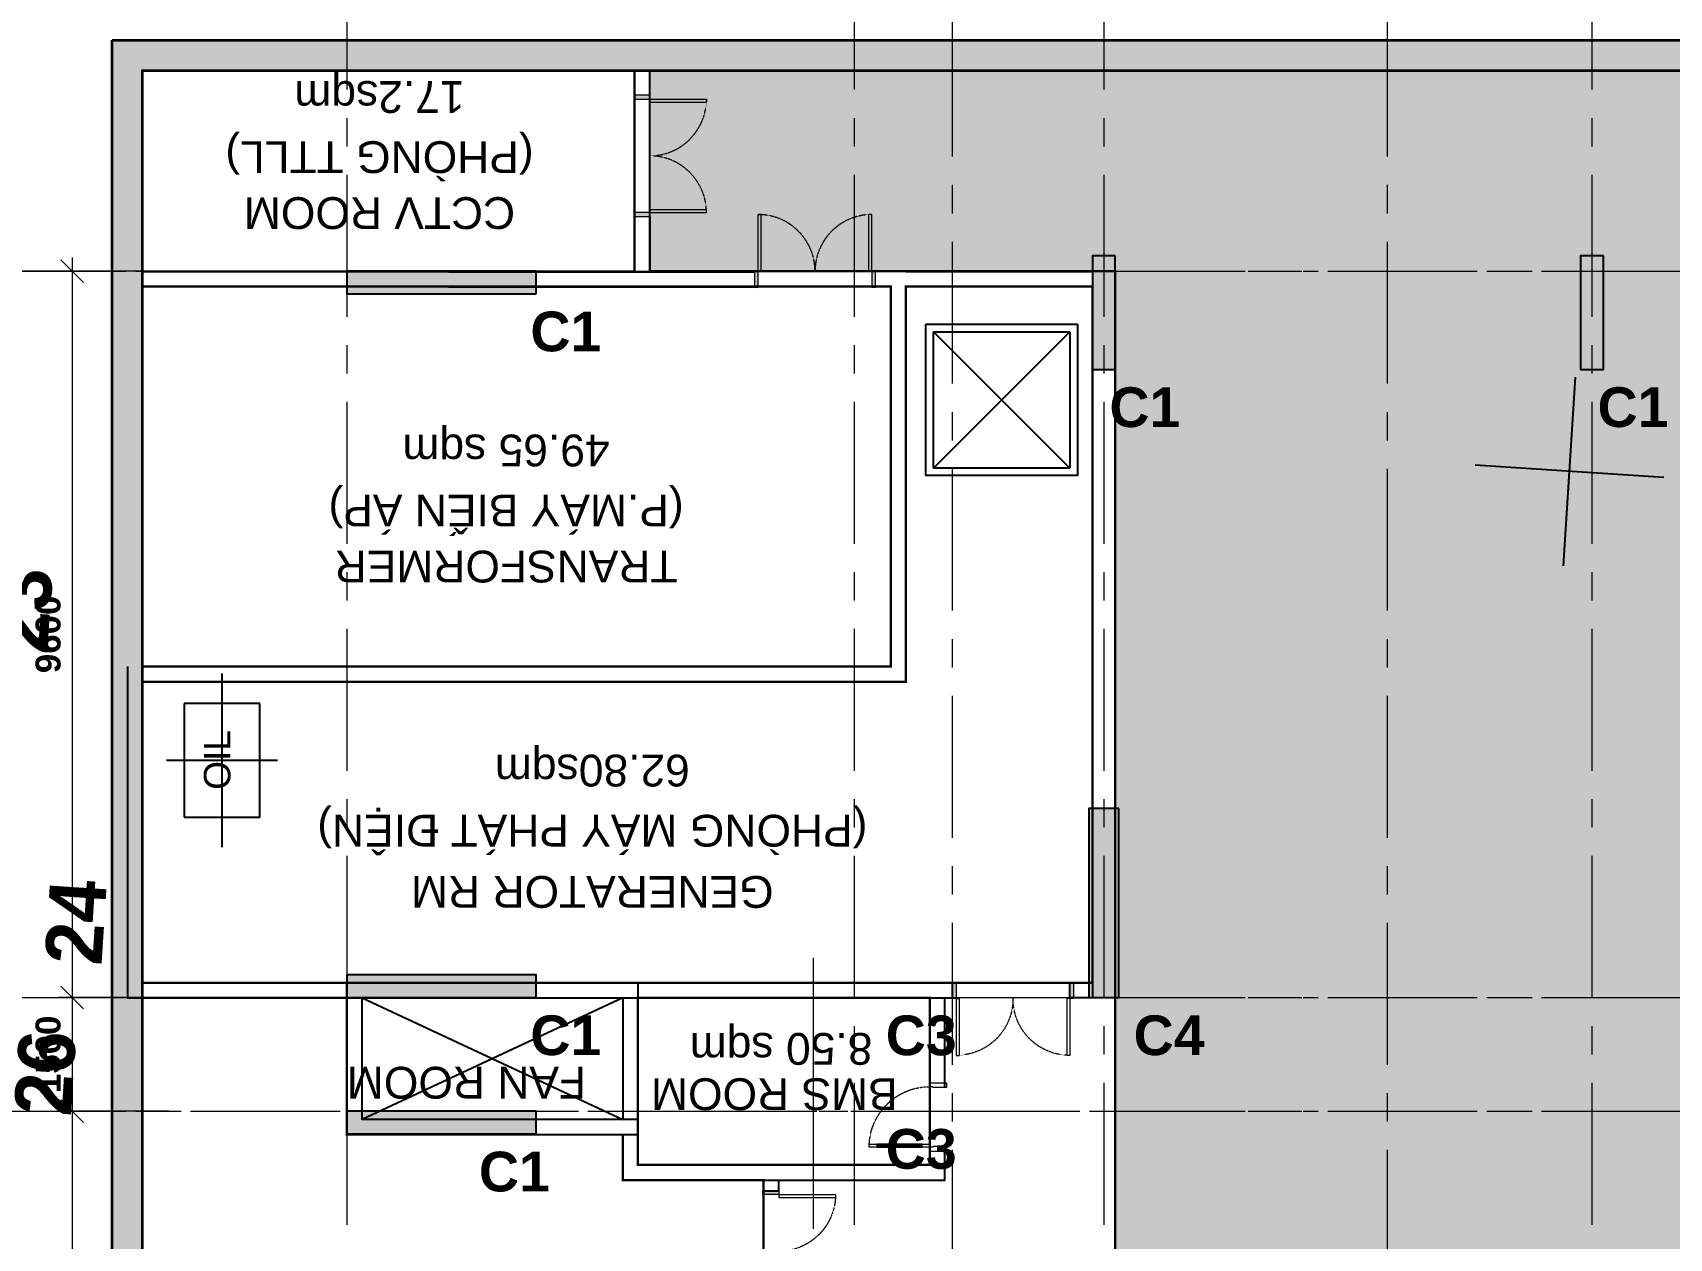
# Model space of a CAD drawing. Header units: millimetres. Extents: x -100356 to 314685, y 446 to 1273965.
# Drawn here: x 28089 to 49712, y 418680 to 434609 of the extents above; entities that cross this region are included whole.
import ezdxf
from ezdxf.xclip import XClip

# ---------------------------------------------------------------- set-up
doc = ezdxf.new("R2010")
doc.units = ezdxf.units.MM
doc.header["$XCLIPFRAME"] = 2
for name, pattern in [('20180221 BF$0$HIDDEN', [0.375, 0.25, -0.125]), ('20180330-Ascent Plaza-TP-Ban ve so bo$0$20180221 BF$0$b1$0$Core - tb$0$HIDDEN', [0.375, 0.25, -0.125]), ('20180330-Ascent Plaza-TP-Ban ve so bo$0$20180221 BF$0$Kume - D_W Swings', [4.4, 1.5, -0.7, 1.5, -0.7]), ('CENTER', [2, 1.25, -0.25, 0.25, -0.25]), ('gf$0$CENTER2', [28.575, 19.05, -3.175, 3.175, -3.175]), ('gf$0$Kume - Grid Line', [10.5, 6, -1.25, 2, -1.25])]:
    doc.linetypes.add(name, pattern=pattern)
doc.layers.get('DEFPOINTS').update_dxf_attribs({"lineweight": 13})
for name, color, linetype, lineweight in [('20180221 BF$0$@ color hatch', 7, 'Continuous', 13), ('20180221 BF$0$b1$0$A-_WALL----_H', 1, 'Continuous', 18), ('20180221 BF$0$b1$0$Core - tb$0$A.Concrete', 7, 'Continuous', 35), ('20180221 BF$0$b1$0$Core - tb$0$Hatch-wall', 251, 'Continuous', 5), ('20180221 BF$0$TEXT', 6, 'Continuous', 20), ('20180330-Ascent Plaza-TP-Ban ve so bo$0$20180221 BF$0$A-_DOOR----_E', 7, 'Continuous', 9), ('20180330-Ascent Plaza-TP-Ban ve so bo$0$20180221 BF$0$b1$0$Core - tb$0$CUA', 5, 'Continuous', 9), ('20180330-Ascent Plaza-TP-Ban ve so bo$0$20180221 BF$0$TEXT', 6, 'Continuous', 20), ('20180330-Ascent Plaza-TP-Ban ve so bo$0$@ color hatch', 7, 'Continuous', 13), ('20180330-Ascent Plaza-TP-Ban ve so bo$0$CHU-1', 7, 'Continuous', 9), ('A.Concrete', 7, 'Continuous', 25), ('gf$0$A.Axis', 251, 'gf$0$CENTER2', 13), ('LC.HA', 250, 'Continuous', 9), ('LDIM OUT', 250, 'Continuous', 13), ('LGI', 250, 'CENTER', 9), ('luoicot', 30, 'Continuous', 13), ('Text 35', 250, 'Continuous', 15)]:
    doc.layers.add(name, color=color, linetype=linetype, lineweight=lineweight)
for name, color, linetype in [('20180221 BF$0$luoi', 5, 'Continuous'), ('20180221 BF$0$sohieu_diem', 2, 'Continuous'), ('20180221 BF$0$TREE', 99, 'Continuous'), ('NAM', 3, 'Continuous'), ('STR', 7, 'Continuous')]:
    doc.layers.add(name, color=color, linetype=linetype)
doc.styles.add('20180221 BF$0$VAPTIMN', font='VNI-Aptima-Bold.TTF')
doc.styles.add('20180221 BF$0$VnArial', font='Font - TrueType - Arial.ttf')
doc.styles.add('20180330-Ascent Plaza-TP-Ban ve so bo$0$20180221 BF$0$VnArial', font='Font - TrueType - Arial.ttf')
doc.styles.add('20180330-Ascent Plaza-TP-Ban ve so bo$0$TA1', font='Font - TrueType - Arial.ttf')
doc.styles.add('ARIAL', font='Font - TrueType - Arial Bold.ttf')
doc.dimstyles.new('TL 150 OUT', dxfattribs={"dimscale": 150, "dimtxt": 2.2, "dimasz": 2, "dimexe": 1.2, "dimexo": 1.5, "dimgap": 1, "dimtad": 1, "dimdec": 0, "dimdsep": 46, "dimtxsty": 'ARIAL', "dimblk": 'OBLIQUE', "dimcen": 2, "dimdle": 1.2, "dimclrd": 256, "dimclre": 256, "dimclrt": 4, "dimaunit": 1, "dimadec": 0, "dimazin": 0, "dimtfac": 1, "dimtdec": 0, "dimtix": 1, "dimtmove": 2, "dimatfit": 3, "dimfxl": 1, "dimtolj": 1, "dimtzin": 0, "dimarcsym": 0})

# ---------------------------------------------------------------- blocks, each defined once
blk = doc.blocks.new('20180221 BF$0$hientrang')
at = {"layer": '20180221 BF$0$luoi', "color": 7, "linetype": 'Continuous'}
for p, q in [((-69247, 83649, 0), (-69244, 86149, 0)), ((-70496, 84900, 0), (-67996, 84897, 0))]:
    blk.add_line(p, q, dxfattribs=at)
at = {"layer": '20180221 BF$0$sohieu_diem', "color": 3, "style": '20180221 BF$0$VAPTIMN'}
for s, p in [('23', (-72922, 104819, 0)), ('26', (-79012, 104122, 0)), ('24', (-76997, 103843, 0))]:
    blk.add_text(s, height=750, rotation=359.9273, dxfattribs=at).set_placement(p)
blk = doc.blocks.new('_Oblique')
at = {"color": 0, "linetype": 'ByBlock', "lineweight": -2}
blk.add_line((-0.5, -0.5), (0.5, 0.5), dxfattribs=at)
blk = doc.blocks.new('*D493')
at = {"layer": 'DEFPOINTS', "color": 0, "ltscale": 1000, "transparency": 16777216}
for p in [(2129, 9600), (3629, 9600), (2129, 0)]:
    blk.add_point(p, dxfattribs=at)
at = {"layer": 'LDIM OUT', "lineweight": -2, "ltscale": 1000, "transparency": 16777216}
for p, q in [((3629, -180), (3629, 9780)), ((2354, 9600), (3809, 9600)), ((2354, 0), (3809, 0))]:
    blk.add_line(p, q, dxfattribs=at)
at = {"layer": 'LDIM OUT', "lineweight": -2, "ltscale": 1000, "transparency": 16777216, "xscale": 300, "yscale": 300, "zscale": 300}
for p, rotation in [((3629, 9600), 90), ((3629, 0), 270)]:
    blk.add_blockref('_Oblique', p, dxfattribs=dict(at, rotation=rotation))
at = {"layer": 'LDIM OUT', "color": 4, "ltscale": 1000, "transparency": 16777216, "insert": (3947, 4800), "char_height": 330, "attachment_point": 5, "rotation": 270, "style": 'ARIAL'}
blk.add_mtext('\\A1;9600', dxfattribs=at)
blk = doc.blocks.new('*D494')
at = {"layer": 'DEFPOINTS', "color": 0, "ltscale": 1000, "transparency": 16777216}
for p in [(2129, 11100), (3629, 11100), (2129, 9600)]:
    blk.add_point(p, dxfattribs=at)
at = {"layer": 'LDIM OUT', "lineweight": -2, "ltscale": 1000, "transparency": 16777216}
for p, q in [((3629, 9420), (3629, 11280)), ((2354, 11100), (3809, 11100)), ((2354, 9600), (3809, 9600))]:
    blk.add_line(p, q, dxfattribs=at)
at = {"layer": 'LDIM OUT', "lineweight": -2, "ltscale": 1000, "transparency": 16777216, "xscale": 300, "yscale": 300, "zscale": 300}
for p, rotation in [((3629, 11100), 90), ((3629, 9600), 270)]:
    blk.add_blockref('_Oblique', p, dxfattribs=dict(at, rotation=rotation))
at = {"layer": 'LDIM OUT', "color": 4, "ltscale": 1000, "transparency": 16777216, "insert": (3947, 10350), "char_height": 330, "attachment_point": 5, "rotation": 270, "style": 'ARIAL'}
blk.add_mtext('\\A1;1500', dxfattribs=at)
blk = doc.blocks.new('*D495')
at = {"layer": 'DEFPOINTS', "color": 0, "ltscale": 1000, "transparency": 16777216}
for p in [(2129, 20550), (3629, 20550), (2129, 11100)]:
    blk.add_point(p, dxfattribs=at)
at = {"layer": 'LDIM OUT', "lineweight": -2, "ltscale": 1000, "transparency": 16777216}
for p, q in [((2354, 20550), (3809, 20550)), ((3629, 10920), (3629, 20730)), ((2354, 11100), (3809, 11100))]:
    blk.add_line(p, q, dxfattribs=at)
at = {"layer": 'LDIM OUT', "lineweight": -2, "ltscale": 1000, "transparency": 16777216, "xscale": 300, "yscale": 300, "zscale": 300}
for p, rotation in [((3629, 20550), 90), ((3629, 11100), 270)]:
    blk.add_blockref('_Oblique', p, dxfattribs=dict(at, rotation=rotation))
at = {"layer": 'LDIM OUT', "color": 4, "ltscale": 1000, "transparency": 16777216, "insert": (3947, 15825), "char_height": 330, "attachment_point": 5, "rotation": 270, "style": 'ARIAL'}
blk.add_mtext('\\A1;9450', dxfattribs=at)
blk = doc.blocks.new('*D509')
at = {"layer": 'DEFPOINTS', "color": 0, "ltscale": 1000, "transparency": 16777216}
for p in [(2129, 42400), (2129, 0), (4829, 0)]:
    blk.add_point(p, dxfattribs=at)
at = {"layer": 'LDIM OUT', "lineweight": -2, "ltscale": 1000, "transparency": 16777216}
for p, q in [((2354, 42400), (5009, 42400)), ((4829, 42580), (4829, -180)), ((2354, 0), (5009, 0))]:
    blk.add_line(p, q, dxfattribs=at)
at = {"layer": 'LDIM OUT', "lineweight": -2, "ltscale": 1000, "transparency": 16777216, "xscale": 300, "yscale": 300, "zscale": 300}
for p, rotation in [((4829, 42400), 90), ((4829, 0), 270)]:
    blk.add_blockref('_Oblique', p, dxfattribs=dict(at, rotation=rotation))
at = {"layer": 'LDIM OUT', "color": 4, "ltscale": 1000, "transparency": 16777216, "insert": (5147, 21200), "char_height": 330, "attachment_point": 5, "rotation": 270, "style": 'ARIAL'}
blk.add_mtext('\\A1;42400', dxfattribs=at)
blk = doc.blocks.new('20180330-Ascent Plaza-TP-Ban ve so bo$0$20180221 BF$0$2 Panel - Opening Glass 01 - 1600x2400-2367986-1st Basement')
at = {"layer": '20180330-Ascent Plaza-TP-Ban ve so bo$0$20180221 BF$0$A-_DOOR----_E'}
h = blk.add_hatch(color=256, dxfattribs=at)
h.paths.add_polyline_path([(-800, 105), (-800, -105), (-750, -105), (-750, 105)], flags=0)
h.paths.add_polyline_path([(800, 105), (750, 105), (750, -105), (800, -105)], flags=0)
for p, q in [((-750, 855), (-710, 855)), ((-750, 105), (-750, 855)), ((-710, 105), (-710, 855)), ((750, 855), (710, 855)), ((710, 105), (710, 855)), ((750, 105), (750, 855)), ((-750, 105), (-800, 105)), ((-800, 105), (-800, -105)), ((-750, 105), (-710, 105)), ((-750, -105), (-750, 105)), ((750, 105), (710, 105)), ((800, 105), (750, 105)), ((750, 105), (750, -105)), ((800, -105), (800, 105)), ((-800, -105), (-750, -105)), ((750, -105), (800, -105))]:
    blk.add_line(p, q, dxfattribs=at)
at = {"layer": '20180330-Ascent Plaza-TP-Ban ve so bo$0$20180221 BF$0$A-_DOOR----_E', "linetype": '20180330-Ascent Plaza-TP-Ban ve so bo$0$20180221 BF$0$Kume - D_W Swings'}
for centre, start, end in [((-750, 105), 360, 90), ((750, 105), 90, 180)]:
    blk.add_arc(centre, 750, start, end, dxfattribs=at)
blk = doc.blocks.new('20180330-Ascent Plaza-TP-Ban ve so bo$0$20002000')
at = {"color": 1, "ltscale": 0.5}
for p, q in [((-407520, -203817), (-405520, -203817)), ((-407520, -205817), (-407520, -203817)), ((-405520, -203817), (-405520, -205817)), ((-407420, -203917), (-405620, -203917)), ((-407420, -205717), (-407420, -203917)), ((-407420, -203917), (-405620, -205717)), ((-405620, -203917), (-407420, -205717)), ((-405620, -203917), (-405620, -205717)), ((-405520, -205817), (-407520, -205817)), ((-405620, -205717), (-407420, -205717))]:
    blk.add_line(p, q, dxfattribs=at)
blk = doc.blocks.new('20180330-Ascent Plaza-TP-Ban ve so bo$0$BON DAU')
at = {"color": 2, "ltscale": 150}
for p, q in [((503208, 670645), (503208, 668352)), ((502708, 670248), (502708, 668748)), ((503708, 670248), (502708, 670248)), ((503708, 668748), (503708, 670248)), ((502474, 669498), (503943, 669498)), ((502708, 668748), (503708, 668748))]:
    blk.add_line(p, q, dxfattribs=at)
at = {"layer": '20180330-Ascent Plaza-TP-Ban ve so bo$0$CHU-1', "color": 2, "insert": (502970, 669108, 0), "char_height": 350, "attachment_point": 1, "rotation": 90, "line_spacing_factor": 0.8, "style": '20180330-Ascent Plaza-TP-Ban ve so bo$0$TA1'}
blk.add_mtext_dynamic_manual_height_columns('OIL', width=33373.74, gutter_width=1, heights=[0], dxfattribs=at)
blk = doc.blocks.new('*U616')
blk.add_line((-70, 100), (-70, 700))
for points in [[(-50, 0), (-50, 800), (-90, 800), (-90, 0)], [(-50, 100), (-90, 100), (-90, 700), (-50, 700)], [(-900, -220), (-840, -220), (-840, -40), (-850, -40), (-850, 0), (-900, 0)], [(0, -220), (-60, -220), (-60, -40), (-50, -40), (-50, 0), (0, 0)]]:
    blk.add_lwpolyline(points, close=True)
at = {"linetype": '20180330-Ascent Plaza-TP-Ban ve so bo$0$20180221 BF$0$b1$0$Core - tb$0$HIDDEN'}
blk.add_arc((-50, 0), 800, 90, 180, dxfattribs=at)
blk = doc.blocks.new('X-GRID')
at = {"layer": 'LGI', "ltscale": 1500}
for p, q in [((-13750, 49486.8), (-13750, -7272.6)), ((-8000, 49486.8), (-8000, -7272.6)), ((-16450, -7272.6), (-16450, 20900)), ((-10000, -7272.6), (-10000, 20900)), ((-6700, -7272.6), (-6700, 20900)), ((0, -7272.6), (0, 20900)), ((5008.8, 11100), (-57318.6, 11100)), ((5008.8, 9600), (-57318.6, 9600)), ((5008.8, 0), (-57318.6, 0))]:
    blk.add_line(p, q, dxfattribs=at)
at = {"layer": 'LDIM OUT', "ltscale": 1000}
for base, p1, p2, picture, middle in [((4828.8, 0), (2128.8, 42400), (2128.8, 0), '*D509', (5147.3, 21200)), ((3628.8, 20550), (2128.8, 11100), (2128.8, 20550), '*D495', (3947.3, 15825)), ((3628.8, 11100), (2128.8, 9600), (2128.8, 11100), '*D494', (3947.3, 10350)), ((3628.8, 9600), (2128.8, 0), (2128.8, 9600), '*D493', (3947.3, 4800))]:
    dim = blk.add_linear_dim(base=base, p1=p1, p2=p2, angle=90, dimstyle='TL 150 OUT', override={"dimtad": 4}, dxfattribs=at)
    dim.commit()
    dim.dimension.update_dxf_attribs({"geometry": picture, "text_midpoint": middle})
blk = doc.blocks.new('A$C60262ED2')
at = {"layer": 'LC.HA'}
h = blk.add_hatch(color=256, dxfattribs=at)
h.dxf.hatch_style = 1
h.paths.add_polyline_path([(17559, 51684), (17259, 51684), (17259, 50184), (17559, 50184)])
h = blk.add_hatch(color=256, dxfattribs=at)
h.dxf.hatch_style = 1
h.paths.add_polyline_path([(24009, 51684), (23709, 51684), (23709, 50184), (24009, 50184)])
h = blk.add_hatch(color=256, dxfattribs=at)
h.dxf.hatch_style = 1
h.paths.add_polyline_path([(9909, 51184), (9909, 51484), (7409, 51484), (7409, 51184)])
h = blk.add_hatch(color=256, dxfattribs=at)
h.dxf.hatch_style = 1
h.paths.add_polyline_path([(17609, 44384), (17209, 44384), (17209, 41884), (17609, 41884)])
h = blk.add_hatch(color=256, dxfattribs=at)
h.dxf.hatch_style = 1
h.paths.add_polyline_path([(9909, 41884), (9909, 42184), (7409, 42184), (7409, 41884)])
h = blk.add_hatch(color=256, dxfattribs=at)
h.dxf.hatch_style = 1
h.paths.add_polyline_path([(9909, 40084), (9909, 40384), (7409, 40384), (7409, 40084)])
at = {"layer": 'STR', "ltscale": 1000, "elevation": 0}
for points in [[(17559, 51684), (17259, 51684), (17259, 50184), (17559, 50184)], [(24009, 51684), (23709, 51684), (23709, 50184), (24009, 50184)], [(9909, 51184), (9909, 51484), (7409, 51484), (7409, 51184)], [(17609, 44384), (17209, 44384), (17209, 41884), (17609, 41884)], [(9909, 41884), (9909, 42184), (7409, 42184), (7409, 41884)], [(9909, 40084), (9909, 40384), (7409, 40384), (7409, 40084)]]:
    blk.add_lwpolyline(points, close=True, dxfattribs=at)
at = {"rotation": 180}
blk.add_blockref('X-GRID', (7409, 51484, 0), dxfattribs=at)
at = {"layer": 'Text 35', "ltscale": 1000, "style": 'ARIAL'}
for s, p in [('C1', (9833, 50424, 0)), ('C1', (17483, 49423, 0)), ('C1', (23933, 49424, 0)), ('C1', (9833, 41124, 0)), ('C3', (14528, 41123, 0)), ('C4', (17803, 41124, 0)), ('C3', (14528, 39623, 0)), ('C1', (9153, 39323, 0))]:
    blk.add_text(s, height=525, dxfattribs=at).set_placement(p)
blk = doc.blocks.new('column')
at = {"layer": 'luoicot', "ltscale": 0.5}
blk.add_blockref('A$C60262ED2', (-47109, -40384, 0), dxfattribs=at)

msp = doc.modelspace()

# ---------------------------------------------------------------- hatches: boundary and pattern name
at = {"layer": '20180221 BF$0$b1$0$A-_WALL----_H'}
h = msp.add_hatch(color=250, dxfattribs=at)
h.paths.add_polyline_path([(29140.7, 434512.1), (83338.5, 434512.1), (84916, 423396.9), (115531.1, 430750.7), (117417.3, 424894.4), (137970.3, 431513.9), (139564.1, 426065.1), (145578.1, 405504.6), (84657.1, 398198), (86145.9, 385941.2), (37240.4, 385941.2), (37240.4, 407541.7), (31526.6, 407541.7), (29140.7, 409140.4)])
h.paths.add_polyline_path([(29540.7, 434112.1), (82991.2, 434112.1), (84581.7, 422905.2), (115264.1, 430275.2), (117159.2, 424391), (137701.8, 431007.1), (139180.2, 425952.8), (145061.6, 405845.5), (84211.7, 398547.4), (85694.4, 386341.2), (37640.4, 386341.2), (37640.4, 407941.7), (31648.3, 407941.7), (29540.7, 409353.9)], flags=16)
at = {"layer": 'NAM', "ltscale": 0.5}
h = msp.add_hatch(color=252, dxfattribs=at)
h.dxf.hatch_style = 1
edge = h.paths.add_edge_path()
edge.add_line((36240.7, 434112.1), (36240.7, 431459.6))
edge.add_line((36240.7, 431459.6), (42390.8, 431459.6))
edge.add_line((42390.8, 431459.6), (42390.8, 405094.2))
edge.add_line((42390.8, 405094.2), (42640, 405094.2))
edge.add_line((42640, 405094.2), (42640, 401359.6))
edge.add_arc((53140, 401359.6), 10500, 180, 270)
edge.add_line((53140, 390859.6), (66839, 390859.6))
edge.add_line((66839, 390859.6), (66839, 386341.2))
edge.add_line((66839, 386341.2), (85694.4, 386341.2))
edge.add_line((85694.4, 386341.2), (84211.7, 398547.4))
edge.add_line((84211.7, 398547.4), (136577.3, 404827.9))
edge.add_line((136577.3, 404827.9), (134545.8, 421787.7))
edge.add_line((134545.8, 421787.7), (126157.9, 420786.1))
edge.add_line((126157.9, 420786.1), (125778.7, 423952.2))
edge.add_line((125778.7, 423952.2), (131668.8, 426068.3))
edge.add_line((131668.8, 426068.3), (133999.6, 426347.5))
edge.add_line((133999.6, 426347.5), (133601.9, 429667.8))
edge.add_line((133601.9, 429667.8), (133596.4, 429684.9))
edge.add_line((133596.4, 429684.9), (117159.2, 424391))
edge.add_line((117159.2, 424391), (115264.1, 430275.2))
edge.add_line((115264.1, 430275.2), (84581.7, 422905.2))
edge.add_line((84581.7, 422905.2), (82991.2, 434112.1))
edge.add_line((82991.2, 434112.1), (79040.8, 434112.1))
edge.add_line((79040.8, 434112.1), (79040.8, 429956.5))
edge.add_line((79040.8, 429956.5), (72890.9, 429956.5))
edge.add_line((72890.9, 429956.5), (72890.9, 434112.1))
edge.add_line((72890.9, 434112.1), (36240.7, 434112.1))
h.paths.add_polyline_path([(106186.2, 417046.3), (105230.3, 424991.7), (110701.8, 426421.3), (112252.9, 425473.6), (113166.9, 417887.4)], flags=16)
h.paths.add_polyline_path([(63470.8, 404138.4), (68944.4, 404138.4), (68944.4, 409176.7), (71340.8, 409176.7), (71340.8, 420359.7), (66243, 420359.6), (66243, 417959.6), (63473.1, 417959.6), (63473.1, 417759.6)], flags=16)

# ---------------------------------------------------------------- linework, layer by layer
at = {"color": 3, "ltscale": 0.5}
for p, q in [((29540.7, 426233.5, 0), (29540.7, 434109, 0)), ((29540.7, 434109, 0), (36240.7, 434109, 0)), ((36040.7, 433782.7, 0), (36040.7, 434109, 0)), ((36240.7, 433782.7, 0), (36240.7, 434109, 0)), ((36040.7, 432182.7, 0), (36040.7, 431456.5, 0)), ((36240.7, 432182.7, 0), (36240.7, 431456.5, 0)), ((39425.4, 431456.5, 0), (39225.4, 431456.5, 0)), ((39625.4, 431456.5, 0), (39425.4, 431456.5, 0)), ((39625.4, 431456.5, 0), (42090.8, 431456.5, 0)), ((39425.4, 431256.5, 0), (39225.4, 431256.5, 0)), ((39425.4, 431256.5, 0), (39425.4, 426233.5, 0)), ((39625.4, 431256.5, 0), (39625.4, 426033.5, 0)), ((39625.4, 431256.5, 0), (42090.8, 431256.5, 0)), ((42390.8, 430156.5, 0), (42390.8, 424356.5, 0)), ((39425.4, 426233.5, 0), (29540.7, 426233.5, 0)), ((39625.4, 426033.5, 0), (29540.7, 426033.5, 0)), ((36085.1, 420248.5, 0), (32441, 420248.5, 0))]:
    msp.add_line(p, q, dxfattribs=at)
at = {"ltscale": 0.5}
msp.add_line((37745.7, 419308.6, 0), (37945.7, 419308.6, 0), dxfattribs=at)
at = {"color": 3, "ltscale": 0.5, "elevation": 0}
for points in [[(29540.7, 431456.5), (37625.4, 431446.5)], [(42090.8, 431456.5), (42090.8, 421856.5), (41790.8, 421856.5), (41790.8, 422056.5), (42090.8, 422056.5)], [(29540.7, 431256.5), (37625.4, 431246.5)], [(29340.7, 426233.4), (29340.7, 421856.5), (40240.8, 421856.5)], [(29540.7, 426233.4), (29540.7, 422056.5), (40240.8, 422056.5)], [(32241, 421856.5), (29540.7, 421856.5), (29540.7, 422033.5)], [(39940.8, 420682.9), (39940.8, 421856.5)], [(40140.8, 420672.9), (40140.8, 421856.5)], [(40240.8, 421856.5), (40240.8, 422056.5)], [(29540.7, 421823.5), (29540.7, 409350.7), (31648.3, 407938.5), (36085.1, 407938.5), (36085.1, 407938.5)], [(36085.1, 419448.5), (35885.1, 419448.5), (35885.1, 420048.5)], [(36085.1, 420048.5), (36085.1, 419648.5)], [(36085.1, 419448.5), (40140.8, 419448.5), (40140.8, 419892.9)], [(36085.1, 419648.5), (39940.8, 419648.5), (39940.8, 419882.9)], [(37745.7, 419308.6), (37745.7, 419448.5)], [(37945.7, 419308.6), (37945.7, 419448.5)]]:
    msp.add_lwpolyline(points, dxfattribs=at)
for points in [[(36085.1, 420048.5), (32241, 420048.5), (32241, 422056.5), (36085.1, 422056.5)], [(35885.1, 420248.5), (32441, 420248.5), (32441, 421856.5), (35885.1, 421856.5)]]:
    msp.add_lwpolyline(points, close=True, dxfattribs=at)
at = {"color": 8, "ltscale": 0.5, "elevation": 0}
for points in [[(35885.1, 421856.5), (32441, 420248.5)], [(32441.2, 421856.5), (35885.1, 420248.5)]]:
    msp.add_lwpolyline(points, dxfattribs=at)
at = {"layer": '20180221 BF$0$@ color hatch', "color": 7, "linetype": '20180221 BF$0$HIDDEN', "ltscale": 1000, "const_width": 30, "elevation": 0}
for points in [[(36040.7, 434109), (29540.7, 434109), (29540.7, 431456.5), (36040.7, 431456.5)], [(39425.4, 426233.5), (29540.7, 426233.5), (29540.7, 431256.5), (39425.4, 431256.5)], [(39625.4, 431256.5), (42090.8, 431256.5), (42090.8, 422056.5), (29540.7, 422056.5), (29540.7, 426033.5), (39625.4, 426033.5)], [(29540.7, 421856.5), (32241, 421856.5), (32241, 420048.5), (35885.1, 420048.5), (35885.1, 419448.5), (37745.7, 419448.5), (37745.7, 415686.7), (35885.1, 415686.7), (35885.1, 411059.7), (29540.7, 411059.7)], [(39940.8, 419648.5), (36085.1, 419648.5), (36085.1, 421856.5), (39940.8, 421856.5)]]:
    msp.add_lwpolyline(points, close=True, dxfattribs=at)
msp.add_lwpolyline([(115264.1, 430275.2), (84581.7, 422905.2), (82991.2, 434112.1), (79040.8, 434112.1), (79040.8, 429956.5), (72890.9, 429956.5), (72890.9, 434112.1), (36240.7, 434112.1), (36240.7, 431459.6), (42390.8, 431459.6), (42390.8, 405094.2), (42640, 405094.2), (42640, 401359.6, 0.4142136), (53140, 390859.6), (66839, 390859.6), (66839, 386341.2), (85694.4, 386341.2), (84211.7, 398547.4), (136577.3, 404827.9)], format="xyb", dxfattribs=at)
at = {"layer": '20180221 BF$0$b1$0$Core - tb$0$A.Concrete', "elevation": 0}
for points in [[(29140.7, 434512.1), (83338.5, 434512.1), (84916, 423396.9), (115531.1, 430750.7), (117417.3, 424894.4), (137970.3, 431513.9), (139564.1, 426065.1), (145578.1, 405504.6), (84657.1, 398198), (86145.9, 385941.2), (37240.4, 385941.2), (37240.4, 407541.7), (31526.6, 407541.7), (29140.7, 409140.4)], [(29540.7, 434112.1), (82991.2, 434112.1), (84581.7, 422905.2), (115264.1, 430275.2), (117159.2, 424391), (137701.8, 431007.1), (139180.2, 425952.8), (145061.6, 405845.5), (84211.7, 398547.4), (85694.4, 386341.2), (37640.4, 386341.2), (37640.4, 407941.7), (31648.3, 407941.7), (29540.7, 409353.9)]]:
    msp.add_lwpolyline(points, close=True, dxfattribs=at)
at = {"layer": '20180221 BF$0$b1$0$Core - tb$0$Hatch-wall', "ltscale": 0.5, "elevation": 0}
msp.add_lwpolyline([(38405.1, 418806.7), (38405.1, 422385.3)], dxfattribs=at)
at = {"layer": '20180330-Ascent Plaza-TP-Ban ve so bo$0$@ color hatch', "ltscale": 0.5, "elevation": 0}
msp.add_lwpolyline([(39890.8, 430756.5), (41890.8, 430756.5), (41890.8, 428756.5), (39890.8, 428756.5)], close=True, dxfattribs=at)
at = {"layer": 'gf$0$A.Axis', "linetype": 'gf$0$Kume - Grid Line', "lineweight": 9, "ltscale": 100}
for p, q in [((26299.5, 431459.6, 0), (89559.5, 431459.6, 0)), ((26299.5, 421859.6, 0), (89559.5, 421859.6, 0)), ((26299.5, 420359.6, 0), (89559.5, 420359.6, 0))]:
    msp.add_line(p, q, dxfattribs=at)

# ---------------------------------------------------------------- block references
msp.add_blockref('20180330-Ascent Plaza-TP-Ban ve so bo$0$20002000', (447410.8, 634573.6, 0))
at = {"color": 2}
msp.add_blockref('20180330-Ascent Plaza-TP-Ban ve so bo$0$BON DAU', (-472619.3, -244502.1, 0), dxfattribs=at)
at = {"layer": '20180221 BF$0$TREE'}
ref = msp.add_blockref('20180221 BF$0$hientrang', (137502.3, 492549.7, 0), dxfattribs=dict(at, rotation=86.37342821610302))
XClip(ref).set_block_clipping_path([(-133148.1755428242, 112075.9558377523), (-124131.7889780848, -30182.5877385634), (-23551.8986045148, -23807.8059542924), (-32568.2851692542, 118450.7376220233)])
at = {"layer": '20180330-Ascent Plaza-TP-Ban ve so bo$0$20180221 BF$0$A-_DOOR----_E', "rotation": 270}
msp.add_blockref('20180330-Ascent Plaza-TP-Ban ve so bo$0$20180221 BF$0$2 Panel - Opening Glass 01 - 1600x2400-2367986-1st Basement', (36135.7, 432982.7, 0), dxfattribs=at)
at = {"layer": '20180330-Ascent Plaza-TP-Ban ve so bo$0$20180221 BF$0$A-_DOOR----_E'}
msp.add_blockref('20180330-Ascent Plaza-TP-Ban ve so bo$0$20180221 BF$0$2 Panel - Opening Glass 01 - 1600x2400-2367986-1st Basement', (38425.4, 431351.5, 0), dxfattribs=at)
at = {"layer": '20180330-Ascent Plaza-TP-Ban ve so bo$0$20180221 BF$0$A-_DOOR----_E', "xscale": -1}
for p, rotation in [((41040.8, 421951.5, 0), 180), ((37840.7, 418508.6, 0), 270)]:
    msp.add_blockref('20180330-Ascent Plaza-TP-Ban ve so bo$0$20180221 BF$0$2 Panel - Opening Glass 01 - 1600x2400-2367986-1st Basement', p, dxfattribs=dict(at, rotation=rotation))
at = {"layer": '20180330-Ascent Plaza-TP-Ban ve so bo$0$20180221 BF$0$b1$0$Core - tb$0$CUA', "xscale": -1, "rotation": 90.00000000001286}
msp.add_blockref('*U616', (39940.8, 419832.9, 0), dxfattribs=at)
at = {"layer": 'A.Concrete'}
msp.add_blockref('column', (71940.6, 420359.6, 0), dxfattribs=at)

# ---------------------------------------------------------------- texts
at = {"layer": '20180221 BF$0$TEXT', "char_height": 420, "width": 10564.245, "attachment_point": 2, "rotation": 180, "line_spacing_factor": 0.941778, "style": '20180221 BF$0$VnArial'}
for s, insert in [('17.2sqm', (32670.8, 433550.1)), ('(PHÒNG TTLL)', (32670.8, 432755.6)), ('CCTV ROOM', (32670.8, 432016.4)), ('49.65 sqm', (34343.3, 428879.5, 0)), ('(P.MÁY BIẾN ÁP)', (34343.3, 428085, 0)), ('TRANSFORMER', (34343.3, 427345.8, 0)), ('62.80sqm', (35483.1, 424650, 0)), ('(PHÒNG MÁY PHÁT ĐIỆN)', (35483.1, 423855.5, 0)), ('GENERATOR RM', (35483.1, 423046.8, 0)), ('8.50 sqm', (37976.5, 420972.8, 0))]:
    msp.add_mtext(s, dxfattribs=dict(at, insert=insert))
at = {"layer": '20180330-Ascent Plaza-TP-Ban ve so bo$0$20180221 BF$0$TEXT', "char_height": 420, "width": 10564.245, "attachment_point": 2, "rotation": 180, "line_spacing_factor": 0.941778, "style": '20180330-Ascent Plaza-TP-Ban ve so bo$0$20180221 BF$0$VnArial'}
for s, insert in [('FAN ROOM', (33819.7, 420525.5, 0)), ('BMS ROOM', (37887.6, 420374.3, 0))]:
    msp.add_mtext(s, dxfattribs=dict(at, insert=insert))

doc.saveas('drawing.dxf')
